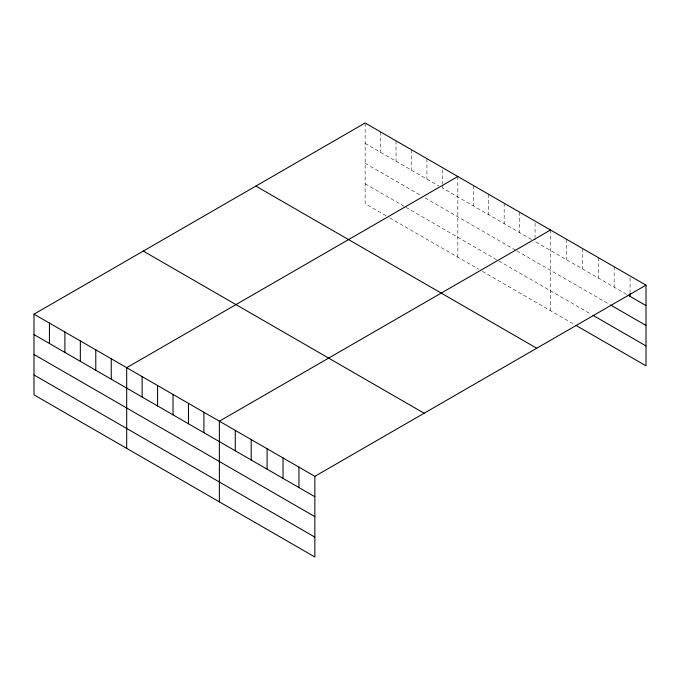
<?xml version="1.0" encoding="UTF-8"?>
<svg xmlns="http://www.w3.org/2000/svg" width="680" height="680" viewBox="0 0 680 680"><rect width="100%" height="100%" fill="white"/><g stroke="black" fill="none" stroke-linecap="round" stroke-linejoin="round"><path stroke-width="0.51" stroke-dasharray="3.4 2.55" d="M365.143 143.404L438.744 185.895M531.428 239.411L442.383 187.994L442.383 184.934M626.552 294.329L535.058 241.51L535.058 238.442M365.143 163.293L421.481 195.823M425.111 197.914L515.976 250.376M516.885 250.903L609.748 304.512M365.143 183.787L405.127 206.864M406.028 207.392L497.802 260.38M498.712 260.899L591.183 314.287M386.045 215.738L365.143 203.677L365.143 122.995M389.674 217.838L478.728 269.246M482.358 271.346L574.379 324.479M630.088 277.993L630.088 292.289M614.167 266.764L614.167 287.181M598.255 257.575L598.255 277.993M582.335 248.387L582.335 268.804M566.423 239.199L566.423 259.615M550.511 230.01L550.511 310.692M535.058 223.133L535.058 237.422M519.613 212.177L519.613 232.585M504.169 203.252L504.169 223.669M488.716 194.335L488.716 214.752M473.271 185.419L473.271 205.836M457.827 176.502L457.827 257.185M442.383 169.626L442.383 183.915M426.929 158.661L426.929 179.078M411.485 149.744L411.485 170.161M396.041 140.828L396.041 161.245M380.587 131.911L380.587 152.32"/><path stroke-width="1.02" d="M34 314.177L314.857 476.323L314.857 557.005L34 394.859L34 314.177L365.143 122.995L646 285.141L646 365.823L576.147 325.499M457.827 176.502L126.684 367.684L126.684 448.366M550.511 230.01L219.368 421.192L219.368 501.874M314.857 476.323L646 285.141M628.32 295.35L646 305.558M610.631 305.023L646 325.448M592.952 315.308L646 345.933M255.867 186.082L536.724 348.236M143.276 251.081L424.133 413.236M34 334.585L314.857 496.74M34 354.475L314.857 516.63M34 374.969L314.857 537.123M630.088 293.31L630.088 296.37M298.945 467.135L298.945 487.552M283.024 457.946L283.024 478.363M267.113 448.758L267.113 469.175M251.2 439.569L251.2 459.986M235.28 430.38L235.28 450.798M203.915 412.275L203.915 432.692M188.47 403.359L188.47 423.776M173.026 394.442L173.026 414.851M157.573 385.517L157.573 405.934M142.129 376.601L142.129 397.018M111.24 358.768L111.24 379.176M95.786 349.851L95.786 370.26M80.342 340.926L80.342 361.344M64.897 332.01L64.897 352.427M49.444 323.094L49.444 343.51"/></g></svg>
